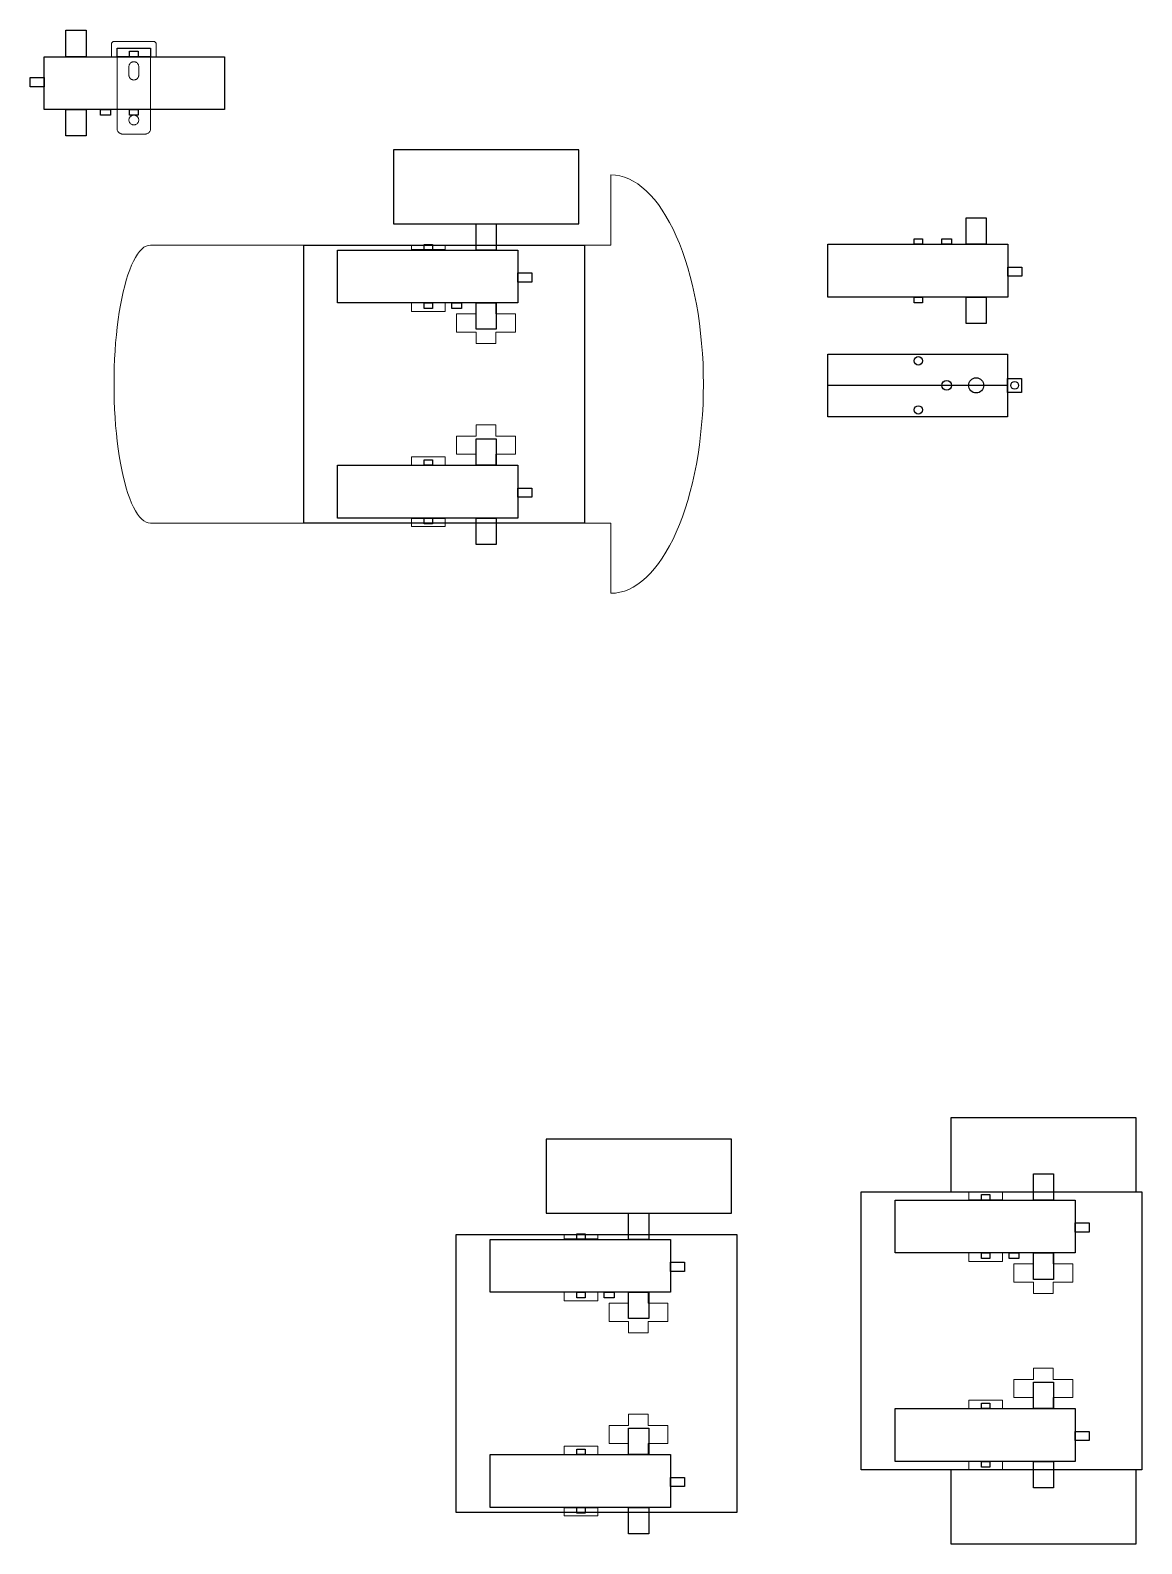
# Model space of a CAD drawing. Header units: millimetres. Extents: x 1808 to 3135, y 1219 to 1758.
# Drawn here: x 2409 to 2805, y 1219 to 1758 of the extents above; entities that cross this region are included whole.
import ezdxf

# ---------------------------------------------------------------- set-up
doc = ezdxf.new("R2010")
doc.units = ezdxf.units.MM
doc.layers.add('Layer 1', color=7, linetype='Continuous')

msp = doc.modelspace()

# ---------------------------------------------------------------- linework, layer by layer
for p, q in [((2439.65, 1748.28), (2439.65, 1751.28)), ((2439.65, 1751.28), (2451.64, 1751.28)), ((2451.64, 1748.28), (2439.65, 1748.28)), ((2451.64, 1751.28), (2451.64, 1748.28)), ((2556.55, 1679.4), (2544.56, 1679.4)), ((2756.93, 1631.24), (2692.93, 1631.24)), ((2745.73, 1631.24), (2735.23, 1631.24)), ((2756.93, 1620.09), (2745.73, 1620.09)), ((2755.12, 1341.1), (2743.12, 1341.1)), ((2610.91, 1327.11), (2598.91, 1327.11))]:
    msp.add_line(p, q)
for points in [[(2425.04, 1757.68), (2428.64, 1757.68), (2428.64, 1748.28), (2421.44, 1748.28), (2421.44, 1757.68), (2428.64, 1757.68)], [(2413.74, 1729.48), (2413.74, 1748.28), (2477.94, 1748.28), (2477.94, 1729.48), (2413.74, 1729.48)], [(2445.64, 1750.28), (2447.14, 1750.28), (2447.14, 1748.28), (2444.14, 1748.28), (2444.14, 1750.28), (2447.14, 1750.28)], [(2408.74, 1738.88), (2408.74, 1740.87), (2413.74, 1740.87), (2413.74, 1737.58), (2408.74, 1737.58), (2408.74, 1738.88)], [(2425.04, 1729.48), (2428.64, 1729.48), (2428.64, 1720.08), (2421.44, 1720.08), (2421.44, 1729.48), (2428.64, 1729.48)], [(2437.29, 1729.48), (2437.29, 1727.48), (2433.79, 1727.48), (2433.79, 1729.48), (2437.29, 1729.48)], [(2445.64, 1729.48), (2447.14, 1729.48), (2447.14, 1727.48), (2444.14, 1727.48), (2444.14, 1729.48), (2447.14, 1729.48)], [(2538.15, 1715.1), (2538.15, 1688.8), (2604.15, 1688.8), (2604.15, 1715.1), (2538.15, 1715.1)], [(2571.15, 1679.4), (2567.55, 1679.4), (2567.55, 1688.8), (2574.75, 1688.8), (2574.75, 1679.4), (2567.55, 1679.4)], [(2745.73, 1681.47), (2742.13, 1681.47), (2742.13, 1690.87), (2749.33, 1690.87), (2749.33, 1681.47), (2742.13, 1681.47)], [(2757.03, 1681.47), (2757.03, 1662.67), (2692.83, 1662.67), (2692.83, 1681.47), (2757.03, 1681.47)], [(2725.13, 1681.47), (2723.63, 1681.47), (2723.63, 1683.47), (2726.63, 1683.47), (2726.63, 1681.47), (2723.63, 1681.47)], [(2733.48, 1681.47), (2733.48, 1683.47), (2736.98, 1683.47), (2736.98, 1681.47), (2733.48, 1681.47)], [(2606.15, 1681.2), (2606.15, 1681.2), (2606.15, 1582.17), (2506.15, 1582.17), (2506.15, 1681.2), (2606.15, 1681.2)], [(2582.45, 1679.4), (2582.45, 1660.6), (2518.25, 1660.6), (2518.25, 1679.4), (2582.45, 1679.4)], [(2550.55, 1679.4), (2549.05, 1679.4), (2549.05, 1681.4), (2552.05, 1681.4), (2552.05, 1679.4), (2549.05, 1679.4)], [(2587.45, 1670), (2587.45, 1668.01), (2582.45, 1668.01), (2582.45, 1671.3), (2587.45, 1671.3), (2587.45, 1670)], [(2762.03, 1672.07), (2762.03, 1670.08), (2757.03, 1670.08), (2757.03, 1673.37), (2762.03, 1673.37), (2762.03, 1672.07)], [(2550.55, 1658.6), (2549.05, 1658.6), (2549.05, 1660.6), (2552.05, 1660.6), (2552.05, 1658.6), (2549.05, 1658.6)], [(2558.9, 1658.6), (2558.9, 1660.6), (2562.4, 1660.6), (2562.4, 1658.6), (2558.9, 1658.6)], [(2571.15, 1651.2), (2567.55, 1651.2), (2567.55, 1660.6), (2574.75, 1660.6), (2574.75, 1651.2), (2567.55, 1651.2)], [(2725.13, 1660.67), (2723.63, 1660.67), (2723.63, 1662.67), (2726.63, 1662.67), (2726.63, 1660.67), (2723.63, 1660.67)], [(2745.73, 1653.27), (2742.13, 1653.27), (2742.13, 1662.67), (2749.33, 1662.67), (2749.33, 1653.27), (2742.13, 1653.27)], [(2761.93, 1631.24), (2761.93, 1628.74), (2756.93, 1628.74), (2756.93, 1633.74), (2761.93, 1633.74), (2761.93, 1631.24)], [(2571.15, 1602.78), (2567.55, 1602.78), (2567.55, 1612.18), (2574.75, 1612.18), (2574.75, 1602.78), (2567.55, 1602.78)], [(2582.45, 1602.78), (2582.45, 1583.98), (2518.25, 1583.98), (2518.25, 1602.78), (2582.45, 1602.78)], [(2550.55, 1602.78), (2549.05, 1602.78), (2549.05, 1604.78), (2552.05, 1604.78), (2552.05, 1602.78), (2549.05, 1602.78)], [(2587.45, 1593.38), (2587.45, 1591.39), (2582.45, 1591.39), (2582.45, 1594.68), (2587.45, 1594.68), (2587.45, 1593.38)], [(2550.55, 1581.98), (2549.05, 1581.98), (2549.05, 1583.98), (2552.05, 1583.98), (2552.05, 1581.98), (2549.05, 1581.98)], [(2571.15, 1574.58), (2567.55, 1574.58), (2567.55, 1583.98), (2574.75, 1583.98), (2574.75, 1574.58), (2567.55, 1574.58)], [(2736.72, 1370.39), (2736.72, 1344.09), (2802.72, 1344.09), (2802.72, 1370.39), (2736.72, 1370.39)], [(2592.51, 1362.81), (2592.51, 1336.51), (2658.51, 1336.51), (2658.51, 1362.81), (2592.51, 1362.81)], [(2769.72, 1341.1), (2766.12, 1341.1), (2766.12, 1350.5), (2773.32, 1350.5), (2773.32, 1341.1), (2766.12, 1341.1)], [(2743.12, 1245.07), (2704.72, 1245.07), (2704.72, 1344.09), (2743.12, 1344.09)], [(2749.12, 1341.1), (2747.62, 1341.1), (2747.62, 1343.1), (2750.62, 1343.1), (2750.62, 1341.1), (2747.62, 1341.1)], [(2804.72, 1344.09), (2804.72, 1344.09), (2804.72, 1245.07), (2755.15, 1245.07)], [(2755.15, 1344.09), (2804.72, 1344.09)], [(2625.51, 1327.11), (2621.91, 1327.11), (2621.91, 1336.51), (2629.11, 1336.51), (2629.11, 1327.11), (2621.91, 1327.11)], [(2781.02, 1341.1), (2781.02, 1322.3), (2716.82, 1322.3), (2716.82, 1341.1), (2781.02, 1341.1)], [(2786.02, 1331.7), (2786.02, 1329.71), (2781.02, 1329.71), (2781.02, 1333), (2786.02, 1333), (2786.02, 1331.7)], [(2660.51, 1328.92), (2660.51, 1328.92), (2660.51, 1229.89), (2560.51, 1229.89), (2560.51, 1328.92), (2660.51, 1328.92)], [(2636.81, 1327.11), (2636.81, 1308.31), (2572.61, 1308.31), (2572.61, 1327.11), (2636.81, 1327.11)], [(2604.91, 1327.11), (2603.41, 1327.11), (2603.41, 1329.11), (2606.41, 1329.11), (2606.41, 1327.11), (2603.41, 1327.11)], [(2749.12, 1320.3), (2747.62, 1320.3), (2747.62, 1322.3), (2750.62, 1322.3), (2750.62, 1320.3), (2747.62, 1320.3)], [(2757.47, 1320.3), (2757.47, 1322.3), (2760.97, 1322.3), (2760.97, 1320.3), (2757.47, 1320.3)], [(2769.72, 1312.9), (2766.12, 1312.9), (2766.12, 1322.3), (2773.32, 1322.3), (2773.32, 1312.9), (2766.12, 1312.9)], [(2641.81, 1317.71), (2641.81, 1315.73), (2636.81, 1315.73), (2636.81, 1319.02), (2641.81, 1319.02), (2641.81, 1317.71)], [(2604.91, 1306.31), (2603.41, 1306.31), (2603.41, 1308.31), (2606.41, 1308.31), (2606.41, 1306.31), (2603.41, 1306.31)], [(2613.26, 1306.31), (2613.26, 1308.31), (2616.76, 1308.31), (2616.76, 1306.31), (2613.26, 1306.31)], [(2625.51, 1298.91), (2621.91, 1298.91), (2621.91, 1308.31), (2629.11, 1308.31), (2629.11, 1298.91), (2621.91, 1298.91)], [(2769.72, 1266.87), (2766.12, 1266.87), (2766.12, 1276.27), (2773.32, 1276.27), (2773.32, 1266.87), (2766.12, 1266.87)], [(2781.02, 1266.87), (2781.02, 1248.07), (2716.82, 1248.07), (2716.82, 1266.87), (2781.02, 1266.87)], [(2749.12, 1266.87), (2747.62, 1266.87), (2747.62, 1268.87), (2750.62, 1268.87), (2750.62, 1266.87), (2747.62, 1266.87)], [(2625.51, 1250.49), (2621.91, 1250.49), (2621.91, 1259.89), (2629.11, 1259.89), (2629.11, 1250.49), (2621.91, 1250.49)], [(2786.02, 1257.47), (2786.02, 1255.48), (2781.02, 1255.48), (2781.02, 1258.77), (2786.02, 1258.77), (2786.02, 1257.47)], [(2636.81, 1250.49), (2636.81, 1231.69), (2572.61, 1231.69), (2572.61, 1250.49), (2636.81, 1250.49)], [(2604.91, 1250.49), (2603.41, 1250.49), (2603.41, 1252.49), (2606.41, 1252.49), (2606.41, 1250.49), (2603.41, 1250.49)], [(2736.72, 1245.07), (2736.72, 1218.77), (2802.72, 1218.77), (2802.72, 1245.07), (2736.72, 1245.07)], [(2749.12, 1246.07), (2747.62, 1246.07), (2747.62, 1248.07), (2750.62, 1248.07), (2750.62, 1246.07), (2747.62, 1246.07)], [(2769.72, 1238.67), (2766.12, 1238.67), (2766.12, 1248.07), (2773.32, 1248.07), (2773.32, 1238.67), (2766.12, 1238.67)], [(2641.81, 1241.09), (2641.81, 1239.11), (2636.81, 1239.11), (2636.81, 1242.4), (2641.81, 1242.4), (2641.81, 1241.09)], [(2604.91, 1229.69), (2603.41, 1229.69), (2603.41, 1231.69), (2606.41, 1231.69), (2606.41, 1229.69), (2603.41, 1229.69)], [(2625.51, 1222.29), (2621.91, 1222.29), (2621.91, 1231.69), (2629.11, 1231.69), (2629.11, 1222.29), (2621.91, 1222.29)]]:
    msp.add_lwpolyline(points)
msp.add_lwpolyline([(2756.93, 1642.39), (2756.93, 1620.09), (2692.93, 1620.09), (2692.93, 1642.39)], close=True)
for centre, radius in [((2725.13, 1639.99), 1.5), ((2735.23, 1631.24), 1.75), ((2745.73, 1631.24), 2.7), ((2759.43, 1631.24), 1.4), ((2725.13, 1622.49), 1.5)]:
    msp.add_circle(centre, radius)
at = {"layer": 'Layer 1', "lineweight": 0}
for points in [[(2441.2, 1720.77), (2440.99, 1720.84), (2440.77, 1720.91), (2440.6, 1721.01), (2440.39, 1721.15), (2440.25, 1721.3), (2440.07, 1721.47), (2439.96, 1721.65), (2439.86, 1721.86), (2439.75, 1722.07), (2439.68, 1722.28), (2439.65, 1722.5), (2439.65, 1722.71), (2439.65, 1748.21), (2437.64, 1748.21), (2437.64, 1752.73), (2437.67, 1752.9), (2437.71, 1753.08), (2437.78, 1753.22), (2437.88, 1753.36), (2437.99, 1753.5), (2438.13, 1753.58), (2438.31, 1753.68), (2438.48, 1753.72), (2438.66, 1753.72), (2452.66, 1753.72), (2452.8, 1753.72), (2452.98, 1753.68), (2453.16, 1753.58), (2453.3, 1753.5), (2453.4, 1753.36), (2453.51, 1753.22), (2453.58, 1753.08), (2453.62, 1752.9), (2453.65, 1752.73), (2453.65, 1748.21), (2451.64, 1748.21), (2451.64, 1722.71), (2451.64, 1722.5), (2451.61, 1722.28), (2451.53, 1722.07), (2451.46, 1721.86), (2451.32, 1721.65), (2451.22, 1721.47), (2451.08, 1721.3), (2450.9, 1721.15), (2450.72, 1721.01), (2450.51, 1720.91), (2450.3, 1720.84), (2450.09, 1720.77), (2449.88, 1720.73), (2449.63, 1720.73), (2441.66, 1720.73), (2441.41, 1720.73), (2441.2, 1720.77)], [(2445.85, 1739.99), (2446.07, 1740.03), (2446.28, 1740.1), (2446.45, 1740.17), (2446.63, 1740.28), (2446.81, 1740.42), (2446.95, 1740.56), (2447.09, 1740.73), (2447.2, 1740.91), (2447.27, 1741.09), (2447.34, 1741.3), (2447.37, 1741.51), (2447.41, 1741.72), (2447.41, 1744.72), (2447.37, 1744.93), (2447.34, 1745.14), (2447.27, 1745.36), (2447.2, 1745.53), (2447.09, 1745.71), (2446.95, 1745.88), (2446.81, 1746.03), (2446.63, 1746.17), (2446.45, 1746.27), (2446.28, 1746.34), (2446.07, 1746.41), (2445.85, 1746.45), (2445.64, 1746.48), (2445.43, 1746.45), (2445.22, 1746.41), (2445.04, 1746.34), (2444.83, 1746.27), (2444.66, 1746.17), (2444.48, 1746.03), (2444.34, 1745.88), (2444.2, 1745.71), (2444.09, 1745.53), (2444.02, 1745.36), (2443.95, 1745.14), (2443.91, 1744.93), (2443.88, 1744.72), (2443.88, 1741.72), (2443.91, 1741.51), (2443.95, 1741.3), (2444.02, 1741.09), (2444.09, 1740.91), (2444.2, 1740.73), (2444.34, 1740.56), (2444.48, 1740.42), (2444.66, 1740.28), (2444.83, 1740.17), (2445.04, 1740.1), (2445.22, 1740.03), (2445.43, 1739.99), (2445.64, 1739.96), (2445.85, 1739.99)], [(2445.64, 1723.98), (2445.85, 1723.98), (2446.07, 1724.01), (2446.28, 1724.08), (2446.45, 1724.19), (2446.63, 1724.29), (2446.81, 1724.4), (2446.95, 1724.58), (2447.09, 1724.72), (2447.2, 1724.89), (2447.27, 1725.11), (2447.34, 1725.32), (2447.37, 1725.53), (2447.41, 1725.74), (2447.37, 1725.92), (2447.34, 1726.13), (2447.27, 1726.34), (2447.2, 1726.55), (2447.09, 1726.73), (2446.95, 1726.87), (2446.81, 1727.05), (2446.63, 1727.15), (2446.45, 1727.26), (2446.28, 1727.36), (2446.07, 1727.43), (2445.85, 1727.47), (2445.64, 1727.47), (2445.43, 1727.47), (2445.22, 1727.43), (2445.04, 1727.36), (2444.83, 1727.26), (2444.66, 1727.15), (2444.48, 1727.05), (2444.34, 1726.87), (2444.2, 1726.73), (2444.09, 1726.55), (2444.02, 1726.34), (2443.95, 1726.13), (2443.91, 1725.92), (2443.88, 1725.74), (2443.91, 1725.53), (2443.95, 1725.32), (2444.02, 1725.11), (2444.09, 1724.89), (2444.2, 1724.72), (2444.34, 1724.58), (2444.48, 1724.4), (2444.66, 1724.29), (2444.83, 1724.19), (2445.04, 1724.08), (2445.22, 1724.01), (2445.43, 1723.98), (2445.64, 1723.98)], [(2648.52, 1635.34), (2648.42, 1638.97), (2648.2, 1642.61), (2647.92, 1646.2), (2647.57, 1649.8), (2647.15, 1653.29), (2646.65, 1656.79), (2646.05, 1660.21), (2645.42, 1663.53), (2644.68, 1666.81), (2643.86, 1669.98), (2643.02, 1673.09), (2642.07, 1676.05), (2641.08, 1678.94), (2640.02, 1681.73), (2638.89, 1684.37), (2637.73, 1686.88), (2636.49, 1689.28), (2635.22, 1691.54), (2633.92, 1693.62), (2632.54, 1695.59), (2631.13, 1697.39), (2629.68, 1699.01), (2628.2, 1700.53), (2626.68, 1701.84), (2625.17, 1702.97), (2623.58, 1703.95), (2622.03, 1704.76), (2620.41, 1705.36), (2618.82, 1705.82), (2617.19, 1706.11), (2615.57, 1706.18), (2615.57, 1681.2), (2556.59, 1681.2), (2556.59, 1679.58), (2544.56, 1679.58), (2544.56, 1681.2), (2451.57, 1681.2), (2450.79, 1681.09), (2450.01, 1680.81), (2449.24, 1680.39), (2448.46, 1679.75), (2447.72, 1678.94), (2446.98, 1677.95), (2446.24, 1676.82), (2445.53, 1675.52), (2444.86, 1674.04), (2444.19, 1672.42), (2443.56, 1670.65), (2442.96, 1668.75), (2442.39, 1666.7), (2441.83, 1664.51), (2441.34, 1662.22), (2440.88, 1659.82), (2440.45, 1657.28), (2440.07, 1654.71), (2439.71, 1651.99), (2439.43, 1649.24), (2439.15, 1646.42), (2438.94, 1643.52), (2438.8, 1640.59), (2438.65, 1637.67), (2438.58, 1634.67), (2438.58, 1631.67), (2438.58, 1628.71), (2438.65, 1625.71), (2438.8, 1622.78), (2438.94, 1619.85), (2439.15, 1616.96), (2439.43, 1614.14), (2439.71, 1611.38), (2440.07, 1608.67), (2440.45, 1606.09), (2440.88, 1603.55), (2441.34, 1601.15), (2441.83, 1598.86), (2442.39, 1596.67), (2442.96, 1594.63), (2443.56, 1592.72), (2444.19, 1590.96), (2444.86, 1589.34), (2445.53, 1587.85), (2446.24, 1586.55), (2446.98, 1585.38), (2447.72, 1584.43), (2448.46, 1583.62), (2449.24, 1582.99), (2450.01, 1582.56), (2450.79, 1582.28), (2451.57, 1582.17), (2544.56, 1582.17), (2544.56, 1583.8), (2556.59, 1583.8), (2556.59, 1582.17), (2615.57, 1582.17), (2615.57, 1557.2), (2617.19, 1557.27), (2618.82, 1557.55), (2620.41, 1557.97), (2622.03, 1558.61), (2623.58, 1559.42), (2625.17, 1560.41), (2626.68, 1561.54), (2628.2, 1562.84), (2629.68, 1564.32), (2631.13, 1565.98), (2632.54, 1567.78), (2633.92, 1569.76), (2635.22, 1571.84), (2636.49, 1574.1), (2637.73, 1576.49), (2638.89, 1579), (2640.02, 1581.65), (2641.08, 1584.43), (2642.07, 1587.29), (2643.02, 1590.29), (2643.86, 1593.39), (2644.68, 1596.57), (2645.42, 1599.85), (2646.05, 1603.16), (2646.65, 1606.59), (2647.15, 1610.04), (2647.57, 1613.57), (2647.92, 1617.13), (2648.2, 1620.77), (2648.42, 1624.37), (2648.52, 1628.04), (2648.56, 1631.67), (2648.52, 1635.34)], [(2556.59, 1657.6), (2544.56, 1657.6), (2544.56, 1660.6), (2556.59, 1660.6), (2556.59, 1657.6)], [(2581.56, 1650.19), (2574.58, 1650.19), (2574.58, 1646.17), (2567.56, 1646.17), (2567.56, 1650.19), (2560.57, 1650.19), (2560.57, 1656.68), (2567.56, 1656.68), (2567.56, 1660.67), (2574.58, 1660.67), (2574.58, 1656.68), (2581.56, 1656.68), (2581.56, 1650.19)], [(2581.56, 1606.69), (2574.58, 1606.69), (2574.58, 1602.67), (2567.56, 1602.67), (2567.56, 1606.69), (2560.57, 1606.69), (2560.57, 1613.18), (2567.56, 1613.18), (2567.56, 1617.17), (2574.58, 1617.17), (2574.58, 1613.18), (2581.56, 1613.18), (2581.56, 1606.69)], [(2556.59, 1602.78), (2544.56, 1602.78), (2544.56, 1605.78), (2556.59, 1605.78), (2556.59, 1602.78)], [(2556.59, 1580.98), (2544.56, 1580.98), (2544.56, 1583.98), (2556.59, 1583.98), (2556.59, 1580.98)], [(2743.12, 1342.47), (2743.12, 1344.09), (2704.72, 1344.09)], [(2755.15, 1341.1), (2743.12, 1341.1), (2743.12, 1344.09)], [(2755.15, 1344.09), (2755.15, 1341.1)], [(2804.72, 1344.09), (2766.12, 1344.09)], [(2660.51, 1328.92), (2610.94, 1328.92), (2610.94, 1327.29), (2598.91, 1327.29), (2598.91, 1328.92), (2560.51, 1328.92)], [(2755.15, 1319.3), (2743.12, 1319.3), (2743.12, 1322.3), (2755.15, 1322.3), (2755.15, 1319.3)], [(2780.13, 1311.89), (2773.14, 1311.89), (2773.14, 1307.87), (2766.12, 1307.87), (2766.12, 1311.89), (2759.14, 1311.89), (2759.14, 1318.38), (2766.12, 1318.38), (2766.12, 1322.37), (2773.14, 1322.37), (2773.14, 1318.38), (2780.13, 1318.38), (2780.13, 1311.89)], [(2610.94, 1305.31), (2598.91, 1305.31), (2598.91, 1308.31), (2610.94, 1308.31), (2610.94, 1305.31)], [(2635.92, 1297.91), (2628.93, 1297.91), (2628.93, 1293.88), (2621.91, 1293.88), (2621.91, 1297.91), (2614.93, 1297.91), (2614.93, 1304.4), (2621.91, 1304.4), (2621.91, 1308.38), (2628.93, 1308.38), (2628.93, 1304.4), (2635.92, 1304.4), (2635.92, 1297.91)], [(2780.13, 1270.78), (2773.14, 1270.78), (2773.14, 1266.76), (2766.12, 1266.76), (2766.12, 1270.78), (2759.14, 1270.78), (2759.14, 1277.27), (2766.12, 1277.27), (2766.12, 1281.26), (2773.14, 1281.26), (2773.14, 1277.27), (2780.13, 1277.27), (2780.13, 1270.78)], [(2755.15, 1266.87), (2743.12, 1266.87), (2743.12, 1269.87), (2755.15, 1269.87), (2755.15, 1266.87)], [(2635.92, 1254.41), (2628.93, 1254.41), (2628.93, 1250.39), (2621.91, 1250.39), (2621.91, 1254.41), (2614.93, 1254.41), (2614.93, 1260.9), (2621.91, 1260.9), (2621.91, 1264.89), (2628.93, 1264.89), (2628.93, 1260.9), (2635.92, 1260.9), (2635.92, 1254.41)], [(2610.94, 1250.49), (2598.91, 1250.49), (2598.91, 1253.49), (2610.94, 1253.49), (2610.94, 1250.49)], [(2743.12, 1245.07), (2743.12, 1248.07), (2755.15, 1248.07), (2755.15, 1245.07)], [(2755.15, 1246.69), (2755.15, 1245.07), (2804.72, 1245.07)], [(2560.51, 1229.89), (2598.91, 1229.89), (2598.91, 1231.51), (2610.94, 1231.51), (2610.94, 1229.89), (2660.51, 1229.89)], [(2610.94, 1228.69), (2598.91, 1228.69), (2598.91, 1231.69), (2610.94, 1231.69), (2610.94, 1228.69)]]:
    msp.add_lwpolyline(points, dxfattribs=at)

doc.saveas('drawing.dxf')
